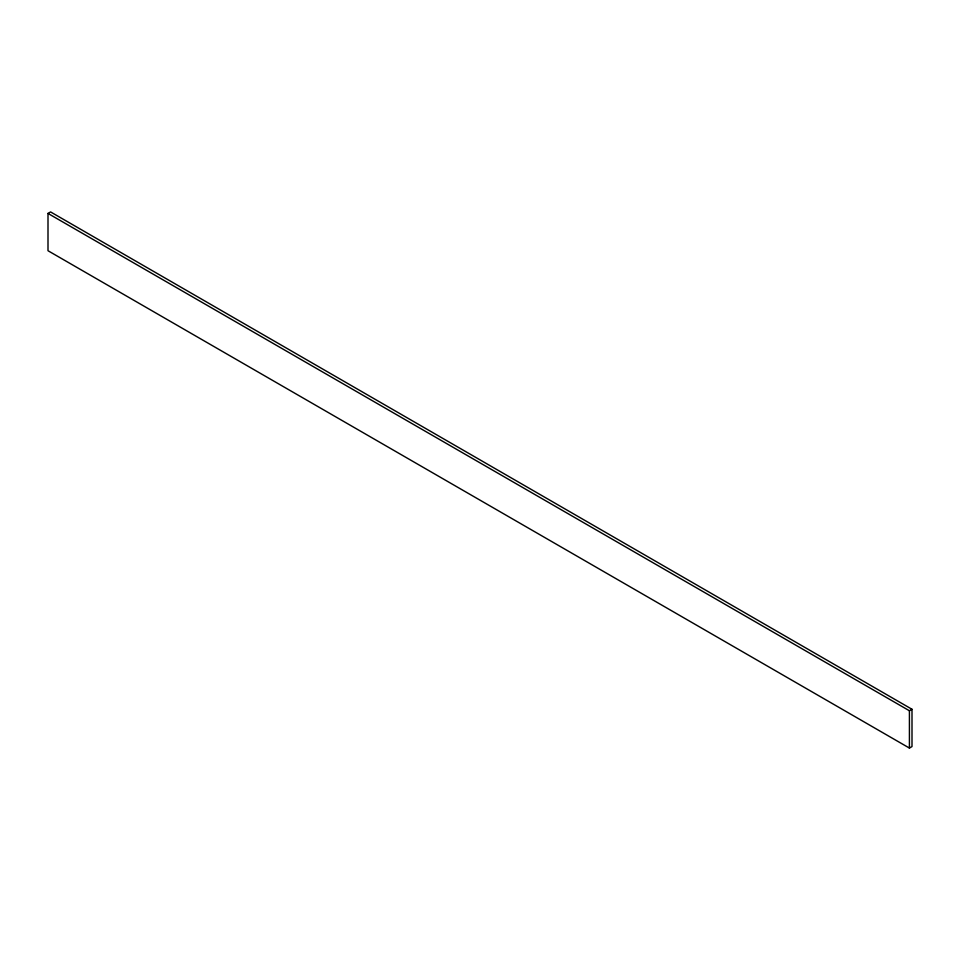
<?xml version="1.0" encoding="UTF-8"?>
<svg xmlns="http://www.w3.org/2000/svg" width="960" height="960" viewBox="0 0 960 960"><rect width="100%" height="100%" fill="white"/><g stroke="black" fill="none" stroke-linecap="round" stroke-linejoin="round"><path stroke-width="1.44" d="M48 213.432L50.58 211.932L912 709.272L912 746.568L909.42 748.068L48 250.728L48 213.432L909.42 710.76L912 709.272M909.42 710.76L909.42 748.068"/></g></svg>
